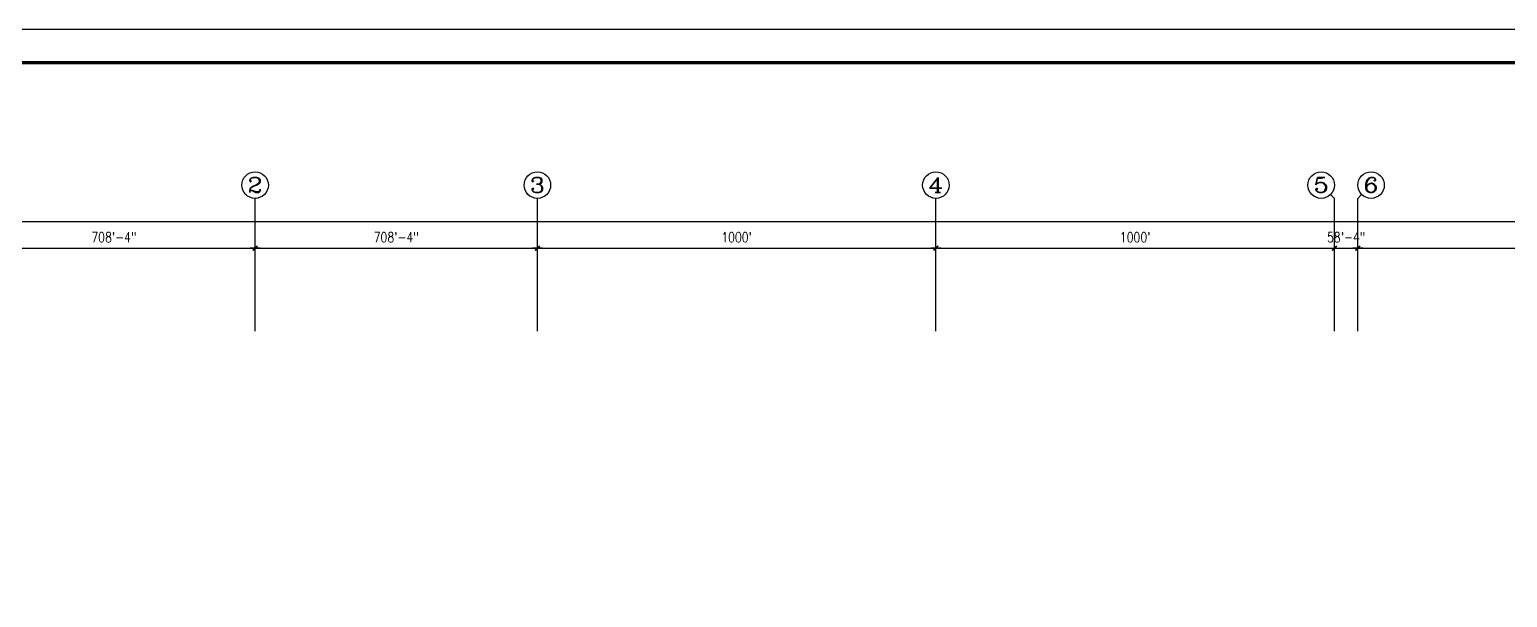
# Model space of a CAD drawing. Extents: x 539033 to 804858, y 468425 to 1263560.
# Drawn here: x 650811 to 695308, y 535433 to 552525 of the extents above; entities that cross this region are included whole.
import ezdxf
from ezdxf.enums import TextEntityAlignment as Align

# ---------------------------------------------------------------- set-up
doc = ezdxf.new("R2010")
doc.units = 0
doc.header["$LTSCALE"] = 1000
doc.header["$MEASUREMENT"] = 0
doc.layers.get('0').update_dxf_attribs({"linetype": 'CONTINUOUS'})
doc.layers.get('Defpoints').update_dxf_attribs({"linetype": 'CONTINUOUS'})
for name, color, linetype in [('AXIS', 3, 'CONTINUOUS'), ('AXIS_TEXT', 7, 'CONTINUOUS'), ('PUB_TITLE', 4, 'CONTINUOUS')]:
    doc.layers.add(name, color=color, linetype=linetype)
doc.styles.add('_TCH_AXIS', font='COMPLEX', dxfattribs={"bigfont": 'GBCBIG'})
doc.styles.add('COMPLEX', font='COMPLEX')
doc.styles.add('DIM_FONT', font='SIMPLEX.shx', dxfattribs={"width": 0.8})
doc.dimstyles.new('dimn', dxfattribs={"dimtxt": 300, "dimasz": 1, "dimexe": 250, "dimexo": 300, "dimgap": 150, "dimtad": 1, "dimdec": 0, "dimzin": 0, "dimdsep": 46, "dimlunit": 4, "dimtxsty": 'DIM_FONT', "dimblk": '_DIMX', "dimcen": 0.089996, "dimdle": 3, "dimclrd": 256, "dimclrt": 7, "dimadec": 0, "dimazin": 0, "dimtfac": 1, "dimtdec": 0, "dimtix": 1, "dimtmove": 0, "dimatfit": 3, "dimldrblk": 'OBLIQUE', "dimfxl": 250, "dimfrac": 2, "dimtolj": 1, "dimtzin": 0, "dimarcsym": 0})

# ---------------------------------------------------------------- blocks, each defined once
blk = doc.blocks.new('_AXISO')
blk.add_circle((0, 0), 0.5)
at = {"layer": 'AXIS_TEXT', "style": 'COMPLEX', "width": 1.041667}
blk.add_attdef('A', text='', height=0.56, dxfattribs=at).set_placement((-0.25, -0.28), (0.25, -0.28), align=Align.FIT)
blk = doc.blocks.new('_DIMX')
blk.add_line((-150, 0), (150, 0))
at = {"const_width": 50}
blk.add_lwpolyline([(-70, -70), (70, 70)], dxfattribs=at)
blk = doc.blocks.new('*D368')
at = {"layer": 'AXIS', "color": 0, "lineweight": -2, "transparency": 16777216}
for p, q in [((649101, 543744), (649101, 546194)), ((657601, 543744), (657601, 546194))]:
    blk.add_line(p, q, dxfattribs=at)
at = {"layer": 'AXIS', "lineweight": -2, "transparency": 16777216}
blk.add_line((649102, 545944), (657600, 545944), dxfattribs=at)
at = {"layer": 'Defpoints', "color": 0, "lineweight": 25, "transparency": 16777216}
for p in [(657601, 545944), (649101, 543444), (657601, 543444)]:
    blk.add_point(p, dxfattribs=at)
at = {"layer": 'AXIS', "lineweight": -2, "transparency": 16777216, "rotation": 180}
blk.add_blockref('_DIMX', (649101, 545944), dxfattribs=at)
at = {"layer": 'AXIS', "lineweight": -2, "transparency": 16777216}
blk.add_blockref('_DIMX', (657601, 545944), dxfattribs=at)
at = {"layer": 'AXIS', "color": 7, "transparency": 16777216, "insert": (653351, 546273), "char_height": 300, "attachment_point": 5, "style": 'DIM_FONT'}
blk.add_mtext('\\A1;708\'-4"', dxfattribs=at)
blk = doc.blocks.new('_OBLIQUE')
at = {"color": 0, "linetype": 'ByBlock'}
blk.add_line((-0.5, -0.5), (0.5, 0.5), dxfattribs=at)
blk = doc.blocks.new('*D369')
at = {"layer": 'AXIS', "color": 0, "lineweight": -2, "transparency": 16777216}
for p, q in [((657601, 543744), (657601, 546194)), ((666101, 543744), (666101, 546194))]:
    blk.add_line(p, q, dxfattribs=at)
at = {"layer": 'AXIS', "lineweight": -2, "transparency": 16777216}
blk.add_line((657602, 545944), (666100, 545944), dxfattribs=at)
at = {"layer": 'Defpoints', "color": 0, "lineweight": 25, "transparency": 16777216}
for p in [(666101, 545944), (657601, 543444), (666101, 543444)]:
    blk.add_point(p, dxfattribs=at)
at = {"layer": 'AXIS', "lineweight": -2, "transparency": 16777216, "rotation": 180}
blk.add_blockref('_DIMX', (657601, 545944), dxfattribs=at)
at = {"layer": 'AXIS', "lineweight": -2, "transparency": 16777216}
blk.add_blockref('_DIMX', (666101, 545944), dxfattribs=at)
at = {"layer": 'AXIS', "color": 7, "transparency": 16777216, "insert": (661851, 546273), "char_height": 300, "attachment_point": 5, "style": 'DIM_FONT'}
blk.add_mtext('\\A1;708\'-4"', dxfattribs=at)
blk = doc.blocks.new('*D370')
at = {"layer": 'AXIS', "color": 0, "lineweight": -2, "transparency": 16777216}
for p, q in [((666101, 543744), (666101, 546194)), ((678101, 543744), (678101, 546194))]:
    blk.add_line(p, q, dxfattribs=at)
at = {"layer": 'AXIS', "lineweight": -2, "transparency": 16777216}
blk.add_line((666102, 545944), (678100, 545944), dxfattribs=at)
at = {"layer": 'Defpoints', "color": 0, "lineweight": 25, "transparency": 16777216}
for p in [(678101, 545944), (666101, 543444), (678101, 543444)]:
    blk.add_point(p, dxfattribs=at)
at = {"layer": 'AXIS', "lineweight": -2, "transparency": 16777216, "rotation": 180}
blk.add_blockref('_DIMX', (666101, 545944), dxfattribs=at)
at = {"layer": 'AXIS', "lineweight": -2, "transparency": 16777216}
blk.add_blockref('_DIMX', (678101, 545944), dxfattribs=at)
at = {"layer": 'AXIS', "color": 7, "transparency": 16777216, "insert": (672101, 546273), "char_height": 300, "attachment_point": 5, "style": 'DIM_FONT'}
blk.add_mtext("\\A1;1000'", dxfattribs=at)
blk = doc.blocks.new('*D371')
at = {"layer": 'AXIS', "color": 0, "lineweight": -2, "transparency": 16777216}
for p, q in [((678101, 543744), (678101, 546194)), ((690101, 543744), (690101, 546194))]:
    blk.add_line(p, q, dxfattribs=at)
at = {"layer": 'AXIS', "lineweight": -2, "transparency": 16777216}
blk.add_line((678102, 545944), (690100, 545944), dxfattribs=at)
at = {"layer": 'Defpoints', "color": 0, "lineweight": 25, "transparency": 16777216}
for p in [(690101, 545944), (678101, 543444), (690101, 543444)]:
    blk.add_point(p, dxfattribs=at)
at = {"layer": 'AXIS', "lineweight": -2, "transparency": 16777216, "rotation": 180}
blk.add_blockref('_DIMX', (678101, 545944), dxfattribs=at)
at = {"layer": 'AXIS', "lineweight": -2, "transparency": 16777216}
blk.add_blockref('_DIMX', (690101, 545944), dxfattribs=at)
at = {"layer": 'AXIS', "color": 7, "transparency": 16777216, "insert": (684101, 546273), "char_height": 300, "attachment_point": 5, "style": 'DIM_FONT'}
blk.add_mtext("\\A1;1000'", dxfattribs=at)
blk = doc.blocks.new('*D372')
at = {"layer": 'AXIS', "color": 0, "lineweight": -2, "transparency": 16777216}
for p, q in [((690101, 543744), (690101, 546194)), ((690801, 543744), (690801, 546194))]:
    blk.add_line(p, q, dxfattribs=at)
at = {"layer": 'AXIS', "lineweight": -2, "transparency": 16777216}
for p, q in [((690100, 545944), (690099, 545944)), ((690101, 545944), (690801, 545944)), ((690802, 545944), (690803, 545944))]:
    blk.add_line(p, q, dxfattribs=at)
at = {"layer": 'Defpoints', "color": 0, "lineweight": 25, "transparency": 16777216}
for p in [(690801, 545944), (690101, 543444), (690801, 543444)]:
    blk.add_point(p, dxfattribs=at)
at = {"layer": 'AXIS', "lineweight": -2, "transparency": 16777216}
blk.add_blockref('_DIMX', (690101, 545944), dxfattribs=at)
at = {"layer": 'AXIS', "lineweight": -2, "transparency": 16777216, "rotation": 180}
blk.add_blockref('_DIMX', (690801, 545944), dxfattribs=at)
at = {"layer": 'AXIS', "color": 7, "transparency": 16777216, "insert": (690451, 546273), "char_height": 300, "attachment_point": 5, "style": 'DIM_FONT'}
blk.add_mtext('\\A1;58\'-4"', dxfattribs=at)
blk = doc.blocks.new('*D373')
at = {"layer": 'AXIS', "color": 0, "lineweight": -2, "transparency": 16777216}
for p, q in [((690801, 543744), (690801, 546194)), ((702101, 543744), (702101, 546194))]:
    blk.add_line(p, q, dxfattribs=at)
at = {"layer": 'AXIS', "lineweight": -2, "transparency": 16777216}
blk.add_line((690802, 545944), (702100, 545944), dxfattribs=at)
at = {"layer": 'Defpoints', "color": 0, "lineweight": 25, "transparency": 16777216}
for p in [(702101, 545944), (690801, 543444), (702101, 543444)]:
    blk.add_point(p, dxfattribs=at)
at = {"layer": 'AXIS', "lineweight": -2, "transparency": 16777216, "rotation": 180}
blk.add_blockref('_DIMX', (690801, 545944), dxfattribs=at)
at = {"layer": 'AXIS', "lineweight": -2, "transparency": 16777216}
blk.add_blockref('_DIMX', (702101, 545944), dxfattribs=at)
at = {"layer": 'AXIS', "color": 7, "transparency": 16777216, "insert": (696451, 546273), "char_height": 300, "attachment_point": 5, "style": 'DIM_FONT'}
blk.add_mtext('\\A1;941\'-8"', dxfattribs=at)
blk = doc.blocks.new('*D382')
at = {"layer": 'AXIS', "color": 0, "lineweight": -2, "transparency": 16777216}
for p, q in [((649101, 543744), (649101, 546994)), ((779101, 543744), (779101, 546994))]:
    blk.add_line(p, q, dxfattribs=at)
at = {"layer": 'AXIS', "lineweight": -2, "transparency": 16777216}
blk.add_line((649102, 546744), (779100, 546744), dxfattribs=at)
at = {"layer": 'Defpoints', "color": 0, "lineweight": 25, "transparency": 16777216}
for p in [(779101, 546744), (649101, 543444), (779101, 543444)]:
    blk.add_point(p, dxfattribs=at)
at = {"layer": 'AXIS', "lineweight": -2, "transparency": 16777216, "rotation": 180}
blk.add_blockref('_DIMX', (649101, 546744), dxfattribs=at)
at = {"layer": 'AXIS', "lineweight": -2, "transparency": 16777216}
blk.add_blockref('_DIMX', (779101, 546744), dxfattribs=at)
at = {"layer": 'AXIS', "color": 7, "transparency": 16777216, "insert": (714101, 547073), "char_height": 300, "attachment_point": 5, "style": 'DIM_FONT'}
blk.add_mtext('\\A1;10833\'-4"', dxfattribs=at)

msp = doc.modelspace()

# ---------------------------------------------------------------- linework, layer by layer
at = {"layer": 'AXIS'}
for p, q in [((657601, 543444.1), (657601, 547444.1)), ((666101, 543444.1), (666101, 547444.1)), ((678101, 543444.1), (678101, 547444.1)), ((689983.9, 547561.3), (690101, 547444.1)), ((690101, 543444.1), (690101, 547444.1)), ((690918.2, 547561.3), (690801, 547444.1)), ((690801, 543444.1), (690801, 547444.1))]:
    msp.add_line(p, q, dxfattribs=at)
at = {"layer": 'PUB_TITLE'}
msp.add_lwpolyline([(626457.8, 468424.6), (804857.8, 468424.6), (804857.8, 552524.6), (626457.8, 552524.6)], close=True, dxfattribs=at)
msp.add_lwpolyline([(626457.8, 468424.6), (804857.8, 468424.6), (804857.8, 552524.6), (626457.8, 552524.6)], close=True, dxfattribs=at)
at = {"layer": 'PUB_TITLE', "const_width": 100}
msp.add_lwpolyline([(628957.8, 469424.6), (803857.8, 469424.6), (803857.8, 551524.6), (628957.8, 551524.6)], close=True, dxfattribs=at)

# ---------------------------------------------------------------- block references
at = {"layer": 'AXIS'}
ref = msp.add_blockref('_AXISO', (657601, 547844.1), dxfattribs=dict(at, xscale=800, yscale=800, zscale=800))
ref.add_attrib('A', '2', dxfattribs={"layer": 'AXIS_TEXT', "ltscale": 100, "height": 452.5, "style": '_TCH_AXIS', "width": 1.5}).set_placement((657374.8, 547617.9), (657827.3, 547617.9), align=Align.FIT)
ref = msp.add_blockref('_AXISO', (666101, 547844.1), dxfattribs=dict(at, xscale=800, yscale=800, zscale=800))
ref.add_attrib('A', '3', dxfattribs={"layer": 'AXIS_TEXT', "ltscale": 100, "height": 452.5, "style": '_TCH_AXIS', "width": 1.5}).set_placement((665874.8, 547617.9), (666327.3, 547617.9), align=Align.FIT)
ref = msp.add_blockref('_AXISO', (678101, 547844.1), dxfattribs=dict(at, xscale=800, yscale=800, zscale=800))
ref.add_attrib('A', '4', dxfattribs={"layer": 'AXIS_TEXT', "ltscale": 100, "height": 452.5, "style": '_TCH_AXIS', "width": 1.3125}).set_placement((677874.8, 547617.9), (678327.3, 547617.9), align=Align.FIT)
ref = msp.add_blockref('_AXISO', (689701, 547844.1), dxfattribs=dict(at, xscale=800, yscale=800, zscale=800))
ref.add_attrib('A', '5', dxfattribs={"layer": 'AXIS_TEXT', "ltscale": 100, "height": 452.5, "style": '_TCH_AXIS', "width": 1.5}).set_placement((689474.8, 547617.9), (689927.3, 547617.9), align=Align.FIT)
ref = msp.add_blockref('_AXISO', (691201, 547844.1), dxfattribs=dict(at, xscale=800, yscale=800, zscale=800))
ref.add_attrib('A', '6', dxfattribs={"layer": 'AXIS_TEXT', "ltscale": 100, "height": 452.5, "style": '_TCH_AXIS', "width": 1.5}).set_placement((690974.8, 547617.9), (691427.3, 547617.9), align=Align.FIT)

# ---------------------------------------------------------------- dimensions: what is measured, and where the dimension line sits
for p1, p2, distance, picture, middle in [((649101, 543444.1), (779101, 543444.1), 3300, '*D382', (714101, 547072.7)), ((649101, 543444.1), (657601, 543444.1), 2500, '*D368', (653351, 546272.7)), ((657601, 543444.1), (666101, 543444.1), 2500, '*D369', (661851, 546272.7)), ((666101, 543444.1), (678101, 543444.1), 2500, '*D370', (672101, 546272.7)), ((678101, 543444.1), (690101, 543444.1), 2500, '*D371', (684101, 546272.7)), ((690101, 543444.1), (690801, 543444.1), 2500, '*D372', (690451, 546272.7)), ((690801, 543444.1), (702101, 543444.1), 2500, '*D373', (696451, 546272.7))]:
    dim = msp.add_aligned_dim(p1=p1, p2=p2, distance=distance, dimstyle='dimn', dxfattribs=at)
    dim.commit()
    dim.dimension.update_dxf_attribs({"geometry": picture, "text_midpoint": middle})

doc.saveas('drawing.dxf')
